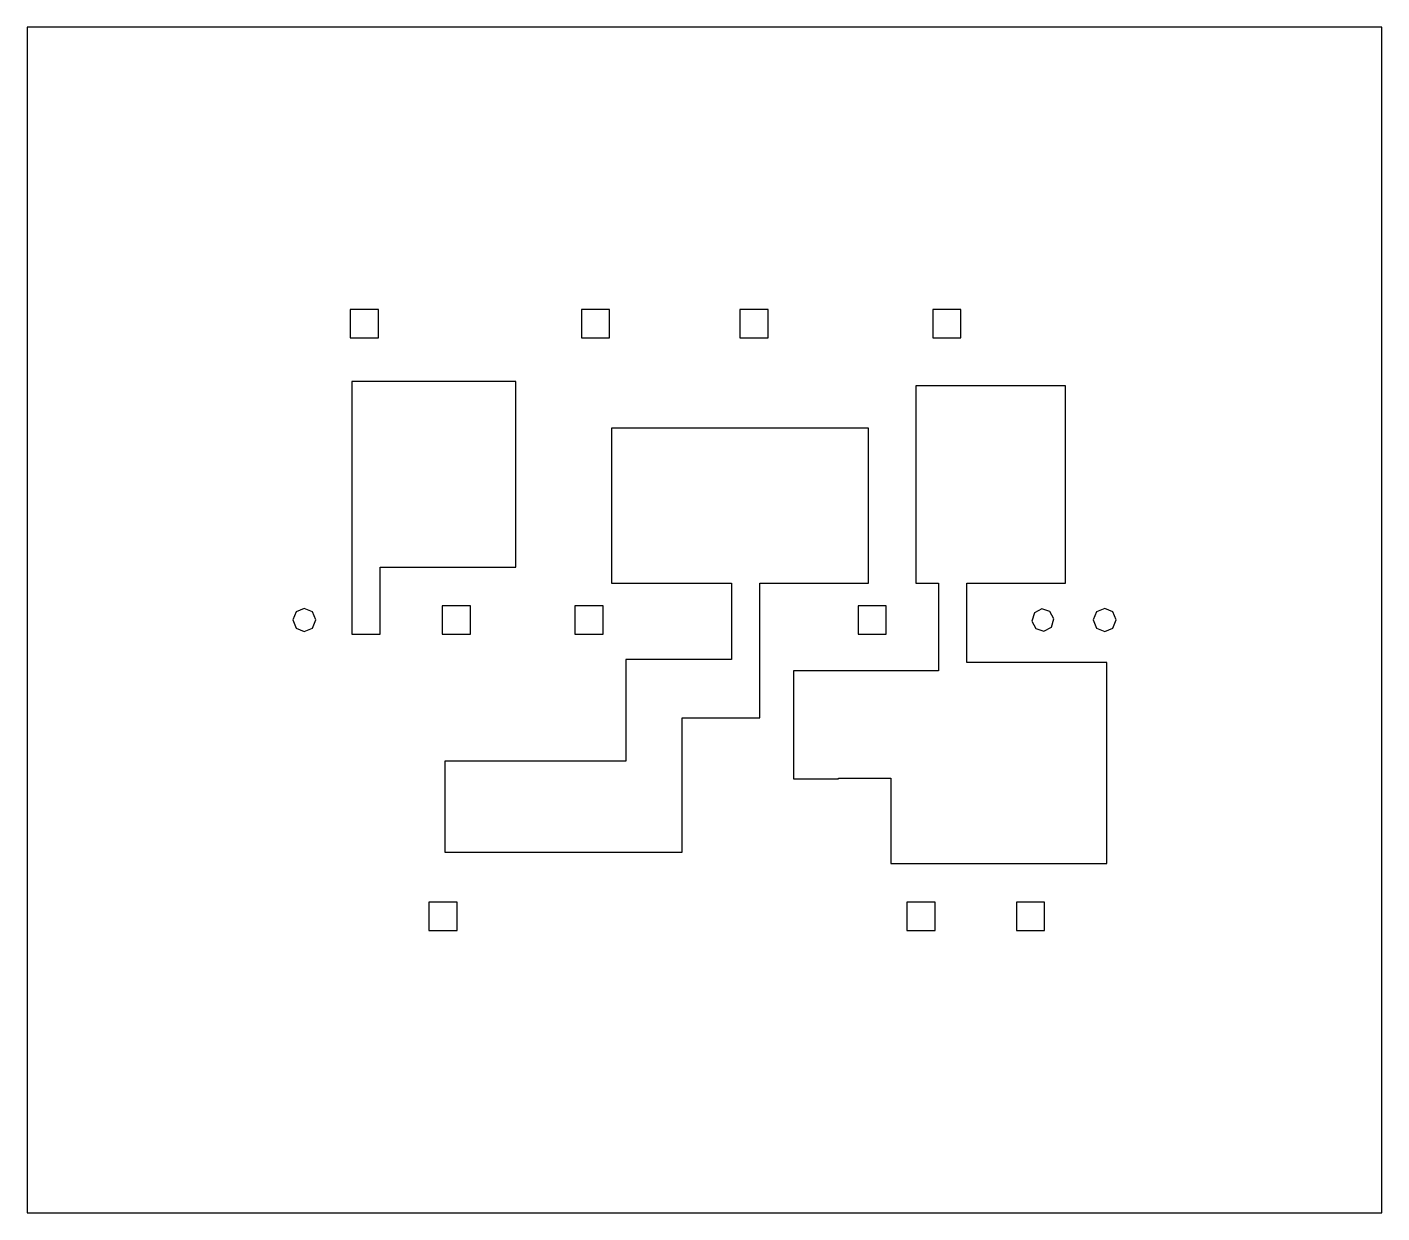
# Model space of a CAD drawing. Extents: x -1.15 to 3.65, y -3.1 to 1.1.
import ezdxf

# ---------------------------------------------------------------- set-up
doc = ezdxf.new("R2010")
doc.units = 0
doc.layers.add('L2', color=50, linetype='CONTINUOUS')

msp = doc.modelspace()

# ---------------------------------------------------------------- linework, layer by layer
at = {"layer": 'L2'}
for points in [[(-1.145, -3.1), (3.655, -3.1), (3.655, 1.1), (-1.145, 1.1), (-1.145, -3.1)], [(0, 0), (0.1, 0), (0.1, 0.1), (0, 0.1), (0, 0)], [(0.9189, 0.1), (0.8189, 0.1), (0.8189, 0), (0.9189, 0), (0.9189, 0.1)], [(1.4803, 0.1), (1.3803, 0.1), (1.3803, 0), (1.4803, 0), (1.4803, 0.1)], [(2.0634, 0.1), (2.0634, 0), (2.1634, 0), (2.1634, 0.1), (2.0634, 0.1)], [(0.0059, -1.05), (0.1059, -1.05), (0.1059, -0.8123), (0.5869, -0.8123), (0.5869, -0.1555), (0.0059, -0.1555), (0.0059, -1.05)], [(1.73, -1.56), (1.915, -1.56), (1.915, -1.8627), (2.6809, -1.8627), (2.6809, -1.15), (2.184, -1.15), (2.184, -0.87), (2.534, -0.87), (2.534, -0.171), (2.004, -0.171), (2.004, -0.87), (2.084, -0.87), (2.084, -1.18), (1.57, -1.18), (1.57, -1.5627), (1.73, -1.5627), (1.73, -1.56)], [(0.335, -1.8227), (1.176, -1.8227), (1.176, -1.347), (1.4509, -1.347), (1.4509, -0.87), (1.8359, -0.87), (1.8359, -0.321), (0.9259, -0.321), (0.9259, -0.87), (1.3509, -0.87), (1.3509, -1.14), (0.9768, -1.14), (0.9768, -1.5), (0.335, -1.5), (0.335, -1.8227)], [(-0.192, -1.029), (-0.163, -1.0409), (-0.134, -1.029), (-0.1221, -1), (-0.134, -0.971), (-0.163, -0.9591), (-0.192, -0.971), (-0.2039, -1), (-0.192, -1.029)], [(0.3259, -0.95), (0.3259, -1.05), (0.4259, -1.05), (0.4259, -0.95), (0.3259, -0.95)], [(0.7959, -1.05), (0.8959, -1.05), (0.8959, -0.95), (0.7959, -0.95), (0.7959, -1.05)], [(1.799, -1.05), (1.899, -1.05), (1.899, -0.95), (1.799, -0.95), (1.799, -1.05)], [(2.7019, -0.971), (2.6729, -0.9591), (2.644, -0.971), (2.632, -1), (2.644, -1.029), (2.6729, -1.0409), (2.7019, -1.029), (2.7139, -1), (2.7019, -0.971)], [(2.429, -1.0302), (2.4577, -1.039), (2.4842, -1.025), (2.4931, -0.9963), (2.479, -0.9698), (2.4503, -0.961), (2.4238, -0.975), (2.415, -1.0037), (2.429, -1.0302)], [(0.3783, -2.1), (0.3783, -2), (0.2783, -2), (0.2783, -2.1), (0.3783, -2.1)], [(2.0723, -2), (1.9723, -2), (1.9723, -2.1), (2.0723, -2.1), (2.0723, -2)], [(2.3599, -2), (2.3599, -2.1), (2.4599, -2.1), (2.4599, -2), (2.3599, -2)]]:
    msp.add_lwpolyline(points, close=True, dxfattribs=at)

doc.saveas('drawing.dxf')
